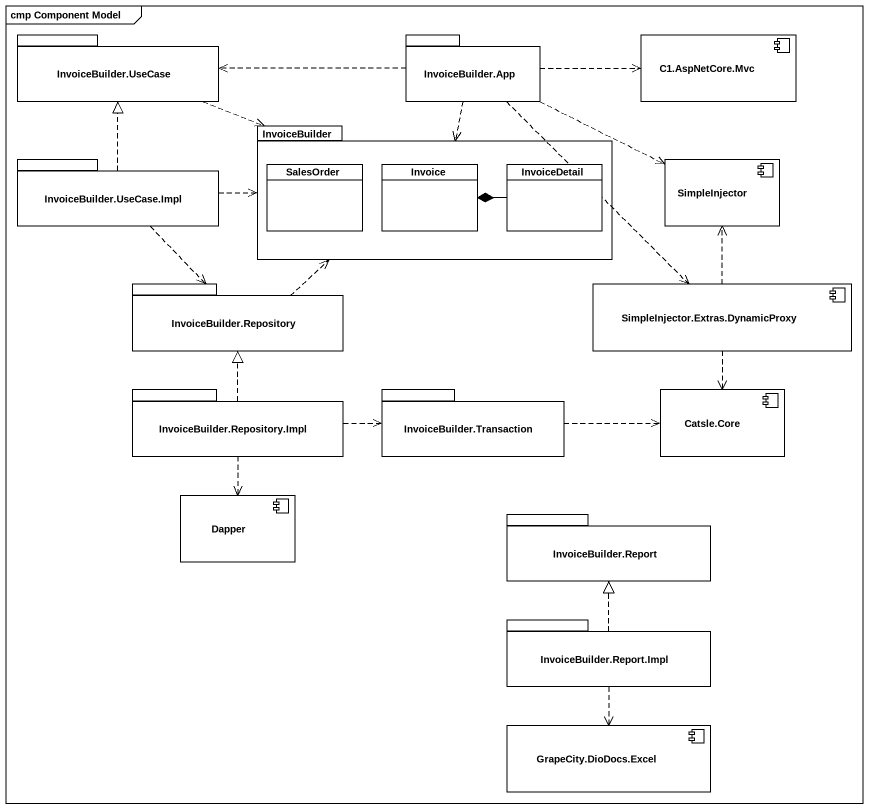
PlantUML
@startuml
mainframe cmp Component Model
allowmixing
hide circle
hide empty members
package "InvoiceBuilder.UseCase" as InvoiceBuilder_UseCase {
}
package "InvoiceBuilder.App" as InvoiceBuilder_App {
}
component "C1.AspNetCore.Mvc" as C1_AspNetCore_Mvc
package InvoiceBuilder {
  class SalesOrder
  class Invoice
  class InvoiceDetail
}
package "InvoiceBuilder.UseCase.Impl" as InvoiceBuilder_UseCase_Impl {
}
component SimpleInjector
package "InvoiceBuilder.Repository" as InvoiceBuilder_Repository {
}
component "SimpleInjector.Extras.DynamicProxy" as SimpleInjector_Extras
package "InvoiceBuilder.Repository.Impl" as InvoiceBuilder_Repository_2 {
}
package "InvoiceBuilder.Transaction" as InvoiceBuilder_Transaction {
}
component "Catsle.Core" as Catsle_Core
component Dapper
package "InvoiceBuilder.Report" as InvoiceBuilder_Report {
}
package "InvoiceBuilder.Report.Impl" as InvoiceBuilder_Report_Impl {
}
component "GrapeCity.DioDocs.Excel" as GrapeCity_DioDocs_Excel
InvoiceBuilder_UseCase .right.> InvoiceBuilder
InvoiceBuilder_App .left.> InvoiceBuilder_UseCase
InvoiceBuilder_App .right.> C1_AspNetCore_Mvc
InvoiceBuilder_App ..> InvoiceBuilder
InvoiceBuilder_App .right.> SimpleInjector
InvoiceBuilder_App ..> SimpleInjector_Extras
InvoiceBuilder_UseCase_Impl .up.|> InvoiceBuilder_UseCase
InvoiceBuilder_UseCase_Impl .right.> InvoiceBuilder
InvoiceBuilder_UseCase_Impl ..> InvoiceBuilder_Repository
InvoiceDetail -left-* Invoice
InvoiceBuilder_Repository .up.> InvoiceBuilder
SimpleInjector_Extras .up.> SimpleInjector
SimpleInjector_Extras ..> Catsle_Core
InvoiceBuilder_Repository_2 .up.|> InvoiceBuilder_Repository
InvoiceBuilder_Repository_2 .right.> InvoiceBuilder_Transaction
InvoiceBuilder_Repository_2 ..> Dapper
InvoiceBuilder_Transaction .right.> Catsle_Core
InvoiceBuilder_Report_Impl .up.|> InvoiceBuilder_Report
InvoiceBuilder_Report_Impl ..> GrapeCity_DioDocs_Excel
@enduml
